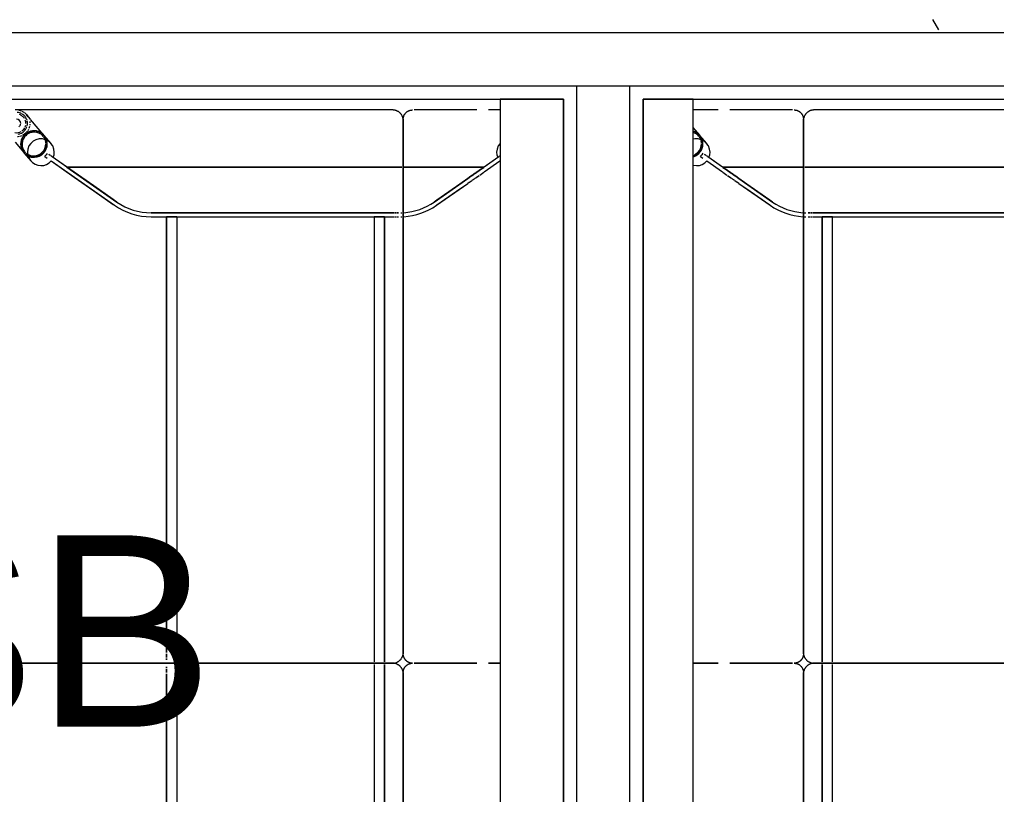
# Model space of a CAD drawing. Header units: inches. Extents: x -2349 to 1043, y -456 to 2193.
# Drawn here: x 628.75 to 674.63, y -85.33 to -48.91 of the extents above; entities that cross this region are included whole.
import ezdxf

# ---------------------------------------------------------------- set-up
doc = ezdxf.new("R2010")
doc.units = ezdxf.units.IN
doc.header["$MEASUREMENT"] = 0
for name, color, linetype, lineweight in [('A-ANNO-NOTE', 131, 'Continuous', 30), ('A-WALL', 113, 'Continuous', 13), ('A-WALL-PATT', 111, 'Continuous', 13), ('I-FURN', 30, 'Continuous', 9), ('I-WALL', 2, 'Continuous', 13)]:
    doc.layers.add(name, color=color, linetype=linetype, lineweight=lineweight)
doc.styles.add('Swis721 Lt BT', font='swissl.ttf', dxfattribs={"height": 9})
pattern_1 = [(0, (0, 0), (30.72, 7.68), [1.267, -21.773, 1.267, -21.773, -122.88]), (0, (0, 0), (30.72, 7.68), [-46.08, 1.267, -44.813, 1.267, -21.773, -53.76]), (0, (0, 0), (30.72, 7.68), [-115.2, 1.267, -14.093, 1.267, -37.133]), (120, (11.52, 3.84), (-22.011075, 22.7643), [1.267, -21.773, 1.267, -21.773, -122.88]), (120, (11.52, 3.84), (-22.011075, 22.7643), [-46.08, 1.267, -44.813, 1.267, -21.773, -53.76]), (120, (11.52, 3.84), (-22.011075, 22.7643), [-115.2, 1.267, -14.093, 1.267, -37.133]), (240, (15.36, 19.2), (-8.708925, -30.4443), [1.267, -21.773, 1.267, -21.773, -122.88]), (240, (15.36, 19.2), (-8.708925, -30.4443), [-46.08, 1.267, -44.813, 1.267, -21.773, -53.76]), (240, (15.36, 19.2), (-8.708925, -30.4443), [-115.2, 1.267, -14.093, 1.267, -37.133])]

# ---------------------------------------------------------------- blocks, each defined once
blk = doc.blocks.new('Walls 4 - Walls 3-7962883-7TH FLOOR POWER _ SIGNAL')
at = {"layer": 'A-WALL'}
for p, q in [((654.292, -52.664), (651.324, -52.664)), ((651.324, -52.664), (651.324, -115.752)), ((654.292, -115.752), (654.292, -52.664)), ((658.042, -52.664), (658.042, -115.752)), ((660.385, -52.664), (658.042, -52.664)), ((660.385, -115.752), (660.385, -52.664))]:
    blk.add_line(p, q, dxfattribs=at)
blk = doc.blocks.new('HighTower_Tombolo_2SeatSofa - HT3620-V61-7TH FLOOR POWER _ SIGNAL')
at = {"layer": 'I-FURN'}
for p, q in [((-26, 9.803), (-26, 9.247)), ((-23.847, 9.803), (-23.806, 9.745)), ((-23.846, 9.803), (-23.806, 9.745)), ((-23.798, 9.733), (-23.763, 9.684)), ((-23.798, 9.733), (-23.317, 9.047)), ((-23.763, 9.684), (-23.317, 9.047)), ((-23.089, 9.048), (-23.603, 9.781)), ((-23.089, 9.048), (-23.603, 9.781)), ((0, 9.803), (0, 9.247)), ((0, 9.247), (0, 9.803)), ((-23.317, 9.026), (-23.317, 8.835)), ((-23.317, 8.835), (-23.317, 9.026)), ((-23.317, 8.816), (-23.317, 8.645)), ((-23.317, 8.645), (-23.317, 8.816)), ((-23.17, 8.836), (-23.303, 9.026)), ((-23.303, 9.026), (-23.17, 8.836)), ((-23.037, 8.647), (-23.156, 8.816)), ((-23.156, 8.816), (-23.046, 8.659)), ((-22.942, 8.838), (-23.074, 9.026)), ((-22.942, 8.838), (-23.074, 9.026)), ((-22.81, 8.649), (-22.927, 8.816)), ((-22.817, 8.659), (-22.927, 8.816)), ((-26, 8.7), (-26, 5.756)), ((-23.317, 8.628), (-23.317, 8.484)), ((-23.317, 8.484), (-23.317, 8.628)), ((-23.317, 8.47), (-23.317, 8.361)), ((-23.317, 8.361), (-23.317, 8.47)), ((-23.317, 8.35), (-23.317, 8.281)), ((-23.317, 8.281), (-23.317, 8.35)), ((-23.317, 8.275), (-23.317, 5.274)), ((-23.317, 5.274), (-23.317, 8.275)), ((-22.925, 8.486), (-23.024, 8.628)), ((-23.024, 8.628), (-22.925, 8.487)), ((-22.914, 8.47), (-22.839, 8.364)), ((-22.839, 8.363), (-22.913, 8.47)), ((-22.83, 8.351), (-22.783, 8.284)), ((-22.782, 8.283), (-22.829, 8.35)), ((-22.697, 8.488), (-22.795, 8.628)), ((-22.697, 8.488), (-22.795, 8.628)), ((-21.674, 6.7), (-22.777, 8.275)), ((-22.611, 8.365), (-22.685, 8.47)), ((-22.61, 8.364), (-22.684, 8.47)), ((-22.554, 8.284), (-22.601, 8.351)), ((-22.554, 8.284), (-22.601, 8.35)), ((-21.521, 6.808), (-22.548, 8.275)), ((0, 8.7), (0, 5.756)), ((0, 5.756), (0, 8.7)), ((-21.764, 6.828), (-21.674, 6.7)), ((-21.521, 6.808), (-21.535, 6.828)), ((-25.562, 5.248), (-0.437, 5.248)), ((-0.5, 5.248), (-25.5, 5.248)), ((-23.317, 5.189), (-23.317, 5.126)), ((-23.317, 5.126), (-23.317, 5.189)), ((-23.317, 5.119), (-23.317, 5.037)), ((-23.317, 5.037), (-23.317, 5.119)), ((0.438, 5.248), (25.562, 5.248)), ((25.5, 5.248), (0.5, 5.248)), ((-26, 4.748), (-26, -12.987)), ((-23.317, 5.029), (-23.317, 4.933)), ((-23.317, 4.933), (-23.317, 5.029)), ((-23.317, 4.923), (-23.317, 4.82)), ((-23.317, 4.82), (-23.317, 4.923)), ((-23.317, 4.81), (-23.317, -10.552)), ((-23.317, -10.552), (-23.317, 4.81)), ((-21.166, 5.029), (-21.166, 4.942)), ((-21.166, 4.942), (-21.166, 5.029)), ((-21.166, 4.923), (-21.166, 4.83)), ((-21.166, 4.83), (-21.166, 4.923)), ((-21.166, 4.81), (-21.166, -6.592)), ((-21.166, -6.592), (-21.166, 4.81)), ((-20.978, 4.942), (-20.978, 5.029)), ((-20.978, 4.942), (-20.978, 5.029)), ((-20.978, 4.831), (-20.978, 4.923)), ((-20.978, 4.831), (-20.978, 4.923)), ((-20.978, -6.592), (-20.978, 4.81)), ((-20.978, 4.375), (-20.978, 4.81)), ((0, 4.748), (0, -12.987)), ((0, -12.987), (0, 4.748)), ((-20.978, 3.875), (-20.978, 4.375)), ((-20.978, 4.375), (-20.978, 3.875)), ((-20.978, 3.875), (-20.978, 4.375)), ((-0.5, 4.375), (-20.978, 4.375)), ((-20.978, 4.375), (-0.5, 4.375)), ((-0.437, 4.375), (-0.498, 4.375)), ((-0.498, 4.375), (-0.437, 4.375)), ((-0.324, 4.375), (-0.435, 4.375)), ((-0.435, 4.375), (-0.324, 4.375)), ((-0.219, 4.375), (-0.322, 4.375)), ((-0.322, 4.375), (-0.219, 4.375)), ((-0.128, 4.375), (-0.217, 4.375)), ((-0.217, 4.375), (-0.128, 4.375)), ((-0.059, 4.375), (-0.127, 4.375)), ((-0.127, 4.375), (-0.059, 4.375)), ((0.127, 4.375), (0.059, 4.375)), ((0.059, 4.375), (0.127, 4.375)), ((0.217, 4.375), (0.128, 4.375)), ((0.128, 4.375), (0.217, 4.375)), ((0.322, 4.375), (0.219, 4.375)), ((0.219, 4.375), (0.322, 4.375)), ((0.435, 4.375), (0.324, 4.375)), ((0.324, 4.375), (0.435, 4.375)), ((0.498, 4.375), (0.438, 4.375)), ((0.438, 4.375), (0.498, 4.375)), ((20.978, 4.375), (0.5, 4.375)), ((0.5, 4.375), (20.978, 4.375)), ((-20.978, -5.379), (-20.978, 3.875)), ((-20.978, 3.875), (-0.5, 3.875)), ((-20.978, 3.875), (-0.5, 3.875)), ((-0.497, 3.875), (-0.437, 3.875)), ((-0.497, 3.875), (-0.437, 3.875)), ((-0.432, 3.875), (-0.324, 3.875)), ((-0.432, 3.875), (-0.324, 3.875)), ((-0.319, 3.875), (-0.219, 3.875)), ((-0.319, 3.875), (-0.219, 3.875)), ((-0.214, 3.875), (-0.128, 3.875)), ((-0.214, 3.875), (-0.128, 3.875)), ((-0.125, 3.875), (-0.059, 3.875)), ((-0.125, 3.875), (-0.059, 3.875)), ((0.059, 3.875), (0.125, 3.875)), ((0.059, 3.875), (0.125, 3.875)), ((0.128, 3.875), (0.214, 3.875)), ((0.128, 3.875), (0.214, 3.875)), ((0.219, 3.875), (0.319, 3.875)), ((0.219, 3.875), (0.319, 3.875)), ((0.324, 3.875), (0.432, 3.875)), ((0.324, 3.875), (0.432, 3.875)), ((0.438, 3.875), (0.497, 3.875)), ((0.438, 3.875), (0.497, 3.875)), ((0.5, 3.875), (20.978, 3.875)), ((0.5, 3.875), (20.978, 3.875)), ((-20.978, -5.879), (-20.978, -5.379)), ((-20.978, -5.879), (-20.978, -5.379)), ((-20.978, -5.379), (-20.978, -5.879)), ((-20.978, -5.379), (-0.5, -5.379)), ((-20.978, -5.379), (-0.5, -5.379)), ((-0.437, -5.379), (-0.168, -5.379)), ((-0.437, -5.379), (-0.168, -5.379)), ((0.168, -5.379), (0.438, -5.379)), ((0.168, -5.379), (0.438, -5.379)), ((0.5, -5.379), (20.978, -5.379)), ((0.5, -5.379), (20.978, -5.379)), ((-20.978, -6.592), (-20.978, -5.879)), ((-0.5, -5.879), (-20.978, -5.879)), ((-20.978, -5.879), (-0.5, -5.879)), ((-0.262, -5.879), (-0.437, -5.879)), ((-0.437, -5.879), (-0.262, -5.879)), ((-0.165, -5.879), (-0.219, -5.879)), ((-0.219, -5.879), (-0.165, -5.879)), ((0.219, -5.879), (0.165, -5.879)), ((0.165, -5.879), (0.219, -5.879)), ((0.438, -5.879), (0.262, -5.879)), ((0.262, -5.879), (0.438, -5.879)), ((20.978, -5.879), (0.5, -5.879)), ((0.5, -5.879), (20.978, -5.879)), ((-23.317, -10.552), (-21.674, -8.205)), ((-21.674, -8.205), (-21.791, -8.372)), ((-23.603, -11.286), (-21.521, -8.313)), ((-21.562, -8.372), (-21.521, -8.313)), ((-23.073, -10.203), (-23.798, -11.238)), ((-23.317, -10.552), (-23.763, -11.188)), ((-23.603, -11.286), (-22.845, -10.203)), ((-24.418, -11.292), (-24.798, -11.615)), ((-23.863, -11.331), (-23.916, -11.406)), ((-23.863, -11.331), (-23.915, -11.406)), ((-23.806, -11.249), (-23.847, -11.308)), ((-23.806, -11.25), (-23.847, -11.308)), ((-23.763, -11.188), (-23.798, -11.238)), ((-24.812, -11.626), (-25.559, -12.259)), ((-24.762, -11.658), (-24.775, -11.67)), ((-23.816, -11.591), (-23.741, -11.484)), ((-23.816, -11.591), (-23.741, -11.484)), ((-25.681, -12.362), (-25.773, -12.441)), ((-25.771, -12.439), (-25.682, -12.376)), ((-25.569, -12.267), (-25.676, -12.358)), ((-25.459, -12.296), (-25.394, -12.289)), ((-25.336, -12.289), (-25.279, -12.294)), ((-25.219, -12.304), (-25.135, -12.33)), ((-25.076, -12.356), (-25.018, -12.39)), ((-23.991, -12.568), (-23.61, -12.246)), ((-25.989, -12.808), (-25.959, -12.703)), ((-25.944, -12.668), (-25.889, -12.568)), ((-25.874, -12.547), (-25.788, -12.453)), ((-25.788, -12.453), (-25.773, -12.441)), ((-25.008, -12.396), (-24.951, -12.44)), ((-24.925, -12.465), (-24.852, -12.551)), ((-24.85, -12.552), (-24.799, -12.641)), ((-24.78, -12.685), (-24.759, -12.749)), ((-24.485, -12.987), (-24.004, -12.58)), ((-24.041, -12.536), (-24.027, -12.525))]:
    blk.add_line(p, q, dxfattribs=at)
at = {"layer": 'I-FURN', "flags": 128}
for points in [[(-24.432, 9.8), (-24.307, 9.712), (-24.165, 9.656), (-24.014, 9.635)], [(-24.014, 9.635), (-23.886, 9.647), (-23.763, 9.684)], [(-22.777, 8.275), (-22.407, 7.746), (-21.764, 6.828)], [(-21.535, 6.828), (-22.178, 7.746), (-22.548, 8.275)], [(-25.998, 5.645), (-25.999, 5.663), (-26, 5.68), (-26, 5.685)], [(-25.78, 5.305), (-25.795, 5.314), (-25.81, 5.324), (-25.824, 5.334), (-25.838, 5.345), (-25.851, 5.356), (-25.864, 5.368), (-25.876, 5.38), (-25.888, 5.393), (-25.9, 5.406), (-25.911, 5.42), (-25.921, 5.434), (-25.931, 5.449), (-25.94, 5.464), (-25.948, 5.479), (-25.956, 5.494), (-25.964, 5.51), (-25.97, 5.527), (-25.976, 5.543), (-25.982, 5.56), (-25.986, 5.577), (-25.99, 5.594), (-25.994, 5.611), (-25.996, 5.628), (-25.998, 5.645)], [(-0.001, 5.65), (-0.003, 5.633), (-0.006, 5.615), (-0.009, 5.598), (-0.013, 5.581), (-0.017, 5.564), (-0.022, 5.547), (-0.028, 5.531), (-0.035, 5.515), (-0.042, 5.499), (-0.049, 5.483), (-0.058, 5.468), (-0.067, 5.453), (-0.076, 5.438), (-0.087, 5.424), (-0.097, 5.41), (-0.109, 5.397), (-0.12, 5.384), (-0.133, 5.371), (-0.145, 5.359), (-0.159, 5.348), (-0.172, 5.337), (-0.187, 5.327), (-0.201, 5.317), (-0.216, 5.308)], [(0, 5.685), (0, 5.668), (-0.001, 5.65)], [(0.002, 5.645), (0.001, 5.663), (0, 5.68), (0, 5.685)], [(0.22, 5.305), (0.205, 5.314), (0.19, 5.324), (0.176, 5.334), (0.162, 5.345), (0.149, 5.356), (0.136, 5.368), (0.124, 5.38), (0.112, 5.393), (0.1, 5.406), (0.089, 5.42), (0.079, 5.434), (0.069, 5.449), (0.06, 5.464), (0.052, 5.479), (0.044, 5.494), (0.036, 5.51), (0.03, 5.527), (0.024, 5.543), (0.018, 5.56), (0.014, 5.577), (0.01, 5.594), (0.006, 5.611), (0.004, 5.628), (0.002, 5.645)], [(-25.5, 5.248), (-25.52, 5.247), (-25.54, 5.246), (-25.56, 5.244), (-25.58, 5.241), (-25.599, 5.238), (-25.619, 5.233), (-25.638, 5.228), (-25.657, 5.222), (-25.676, 5.216), (-25.695, 5.208), (-25.713, 5.2), (-25.731, 5.191), (-25.748, 5.182), (-25.766, 5.171), (-25.782, 5.16), (-25.799, 5.149), (-25.814, 5.136), (-25.83, 5.124), (-25.844, 5.11), (-25.859, 5.096), (-25.872, 5.081), (-25.885, 5.066), (-25.898, 5.051), (-25.91, 5.034), (-25.921, 5.018), (-25.931, 5.001), (-25.941, 4.983), (-25.95, 4.965), (-25.958, 4.947), (-25.966, 4.929), (-25.973, 4.91), (-25.979, 4.891), (-25.984, 4.872), (-25.989, 4.852), (-25.993, 4.833), (-25.996, 4.813), (-25.998, 4.793), (-25.999, 4.773), (-26, 4.753), (-26, 4.748)], [(-25.749, 5.289), (-25.765, 5.297), (-25.78, 5.305)], [(-25.562, 5.248), (-25.58, 5.248), (-25.597, 5.249), (-25.615, 5.251), (-25.632, 5.253), (-25.649, 5.256), (-25.666, 5.26), (-25.683, 5.265), (-25.7, 5.27), (-25.717, 5.276), (-25.733, 5.282), (-25.749, 5.289)], [(0, 4.748), (0, 4.768), (-0.002, 4.788), (-0.004, 4.807), (-0.006, 4.827), (-0.01, 4.847), (-0.014, 4.866), (-0.019, 4.886), (-0.025, 4.905), (-0.032, 4.924), (-0.039, 4.942), (-0.048, 4.961), (-0.057, 4.978), (-0.066, 4.996), (-0.076, 5.013), (-0.087, 5.03), (-0.099, 5.046), (-0.111, 5.062), (-0.124, 5.077), (-0.138, 5.092), (-0.152, 5.106), (-0.166, 5.12), (-0.181, 5.133), (-0.197, 5.145), (-0.213, 5.157), (-0.23, 5.168), (-0.247, 5.179), (-0.264, 5.189), (-0.282, 5.198), (-0.3, 5.206), (-0.319, 5.214), (-0.338, 5.22), (-0.357, 5.227), (-0.376, 5.232), (-0.395, 5.237), (-0.415, 5.24), (-0.435, 5.243), (-0.455, 5.246), (-0.475, 5.247), (-0.495, 5.248), (-0.5, 5.248)], [(-0.247, 5.291), (-0.263, 5.284), (-0.279, 5.277), (-0.295, 5.271), (-0.312, 5.266), (-0.329, 5.261), (-0.346, 5.257), (-0.363, 5.254), (-0.38, 5.251), (-0.398, 5.249), (-0.415, 5.248), (-0.433, 5.248), (-0.437, 5.248)], [(-0.216, 5.308), (-0.231, 5.299), (-0.247, 5.291)], [(0.5, 5.248), (0.48, 5.247), (0.46, 5.246), (0.44, 5.244), (0.42, 5.241), (0.401, 5.238), (0.381, 5.233), (0.362, 5.228), (0.343, 5.222), (0.324, 5.216), (0.305, 5.208), (0.287, 5.2), (0.269, 5.191), (0.252, 5.182), (0.234, 5.171), (0.218, 5.16), (0.201, 5.149), (0.186, 5.136), (0.17, 5.124), (0.156, 5.11), (0.141, 5.096), (0.128, 5.081), (0.115, 5.066), (0.102, 5.051), (0.09, 5.034), (0.079, 5.018), (0.069, 5.001), (0.059, 4.983), (0.05, 4.965), (0.042, 4.947), (0.034, 4.929), (0.027, 4.91), (0.021, 4.891), (0.016, 4.872), (0.011, 4.852), (0.007, 4.833), (0.004, 4.813), (0.002, 4.793), (0.001, 4.773), (0, 4.753), (0, 4.748)], [(0.251, 5.289), (0.235, 5.297), (0.22, 5.305)], [(0.438, 5.248), (0.42, 5.248), (0.403, 5.249), (0.385, 5.251), (0.368, 5.253), (0.351, 5.256), (0.334, 5.26), (0.317, 5.265), (0.3, 5.27), (0.283, 5.276), (0.267, 5.282), (0.251, 5.289)], [(-21.791, -8.372), (-22.434, -9.29), (-23.073, -10.203)], [(-22.845, -10.203), (-22.205, -9.29), (-21.562, -8.372)], [(-24.014, -11.14), (-24.165, -11.161), (-24.307, -11.217), (-24.432, -11.305), (-24.533, -11.42), (-24.604, -11.555), (-24.64, -11.703), (-24.64, -11.855), (-24.604, -12.001), (-24.533, -12.134), (-24.432, -12.246), (-24.307, -12.331), (-24.165, -12.382), (-24.014, -12.398)], [(-23.763, -11.188), (-23.886, -11.151), (-24.014, -11.14)], [(-24.014, -12.398), (-23.876, -12.381), (-23.744, -12.334), (-23.626, -12.259), (-23.526, -12.161), (-23.45, -12.043), (-23.402, -11.912), (-23.383, -11.775), (-23.396, -11.637), (-23.438, -11.505), (-23.508, -11.386), (-23.603, -11.286)], [(-23.962, -11.472), (-23.886, -11.529), (-23.82, -11.597)], [(-24.754, -12.771), (-24.743, -12.832), (-24.74, -12.876)]]:
    blk.add_lwpolyline(points, dxfattribs=at)
at = {"layer": 'I-FURN'}
for centre, radius, start, end in [((-23.978, 5.087), 2.813, 3.9431, 35), ((-23.978, 5.087), 2.812, 3.9431, 35), ((-23.978, 5.087), 3, 3.7055, 35), ((-23.978, 5.087), 3, 3.7055, 35), ((-23.978, 5.087), 2.812, 0.913, 2.0922), ((-23.978, 5.087), 2.812, 0.913, 2.0922), ((-23.978, 5.087), 3, 0.866, 1.9614), ((-23.978, 5.087), 3, 0.866, 1.9614), ((-23.978, -6.592), 2.812, 325, 0), ((-23.978, -6.592), 2.812, 325, 360), ((-23.978, -6.592), 3, 325, 360), ((-23.978, -6.592), 3, 325, 360), ((-25.37, -12.914), 0.511, 152.2465, 176.3679), ((-25.37, -12.914), 0.511, 152.2465, 176.3679), ((-25.37, -12.914), 0.511, 128.6473, 149.2594), ((-25.37, -12.914), 0.511, 128.6473, 149.2594), ((-25.37, -12.914), 0.437, 139.1346, 160.5537), ((-25.37, -12.914), 0.437, 121.2766, 138.58), ((-25.37, -12.914), 0.511, 114.6262, 128.1211), ((-25.37, -12.914), 0.511, 114.6262, 128.1211), ((-25.37, -12.914), 0.511, 106.2446, 113.661), ((-25.37, -12.914), 0.511, 106.2446, 113.661), ((-25.37, -12.914), 0.193, 90, 179.504), ((-25.37, -12.914), 0.193, 90, 179.504), ((-25.37, -12.914), 0.437, 90, 110.7015), ((-25.37, -12.914), 0.511, 90, 102.2827), ((-25.37, -12.914), 0.511, 90, 102.2827), ((-25.37, -12.914), 0.511, 78.2162, 88.3128), ((-25.37, -12.914), 0.511, 78.2162, 88.3128), ((-25.37, -12.914), 0.193, 36.5863, 80.7202), ((-25.37, -12.914), 0.193, 36.5863, 80.7202), ((-25.37, -12.914), 0.437, 67.4193, 78.8401), ((-25.37, -12.914), 0.511, 62.3118, 73.4372), ((-25.37, -12.914), 0.511, 62.3118, 73.4372), ((-25.37, -12.914), 0.437, 35.7087, 61.5568), ((-25.37, -12.914), 0.511, 46.662, 58.581), ((-25.37, -12.914), 0.511, 46.662, 58.581), ((-25.37, -12.914), 0.511, 34.5235, 45), ((-25.37, -12.914), 0.511, 34.5235, 45), ((-25.37, -12.914), 0.437, 349.897, 30), ((-25.37, -12.914), 0.511, 21.5585, 32.1803), ((-25.37, -12.914), 0.511, 21.5585, 32.1803), ((-25.37, -12.914), 0.511, 8.099, 18.1111), ((-25.37, -12.914), 0.511, 8.099, 18.1111)]:
    blk.add_arc(centre, radius, start, end, dxfattribs=at)
for centre, major_axis, start_param, end_param in [((-24.394, -12.092), (-0.404, 0.477), 5.588023, 5.700731), ((-24.394, -12.092), (-0.404, 0.477), 4.051019, 5.588023), ((-24.408, -12.103), (-0.404, 0.477), 0.090235, 2.44643), ((-24.394, -12.092), (-0.404, 0.477), 0.090235, 2.44643), ((-24.394, -12.092), (-0.367, 0.433), 0.264324, 1.010535), ((-24.408, -12.103), (-0.367, 0.433), 0.517918, 0.687167), ((-24.408, -12.103), (-0.367, 0.433), 0.270242, 0.434154), ((-24.408, -12.103), (-0.367, 0.433), 0.090235, 0.222842), ((-24.408, -12.103), (-0.404, 0.477), 0, 0.090235), ((-24.394, -12.092), (-0.367, 0.433), 0, 0.207906), ((-24.394, -12.092), (-0.404, 0.477), 0, 0.090235), ((-24.408, -12.103), (-0.367, 0.433), 0, 0.090235), ((-24.408, -12.103), (-0.404, 0.477), 6.091394, 6.257788), ((-24.394, -12.092), (-0.404, 0.477), 6.096499, 6.256052), ((-24.408, -12.103), (-0.367, 0.433), 6.113818, 6.211479), ((-24.394, -12.092), (-0.367, 0.433), 6.119663, 6.223064), ((-24.408, -12.103), (-0.404, 0.477), 5.690751, 6.026227), ((-24.408, -12.103), (-0.367, 0.433), 5.974583, 6.075406), ((-24.394, -12.092), (-0.367, 0.433), 6.000775, 6.087056), ((-24.394, -12.092), (-0.404, 0.477), 5.719363, 6.034483), ((-24.394, -12.092), (-0.367, 0.433), 5.675654, 5.918363), ((-24.408, -12.103), (-0.367, 0.433), 5.641549, 5.828369), ((-24.408, -12.103), (-0.404, 0.477), 5.588023, 5.670686), ((-24.408, -12.103), (-0.404, 0.477), 3.833549, 5.588023), ((-24.394, -12.092), (-0.367, 0.433), 4.869388, 5.588023), ((-24.408, -12.103), (-0.367, 0.433), 4.802624, 5.560779), ((-24.408, -12.103), (-0.367, 0.433), 4.039949, 4.799428), ((-24.394, -12.092), (-0.367, 0.433), 3.880006, 4.742771), ((-24.408, -12.103), (-0.367, 0.433), 0.773658, 1.014484), ((-24.408, -12.103), (-0.367, 0.433), 1.035683, 1.233484), ((-24.394, -12.092), (-0.367, 0.433), 1.042109, 1.230969), ((-24.408, -12.103), (-0.367, 0.433), 1.256514, 1.653191), ((-24.394, -12.092), (-0.367, 0.433), 1.26527, 1.644591), ((-24.408, -12.103), (-0.367, 0.433), 3.313079, 3.593879), ((-24.394, -12.092), (-0.367, 0.433), 3.308113, 3.557259), ((-24.408, -12.103), (-0.367, 0.433), 3.616405, 3.864506), ((-24.394, -12.092), (-0.367, 0.433), 3.577245, 3.827682), ((-24.408, -12.103), (-0.404, 0.477), 3.559542, 3.798281), ((-24.408, -12.103), (-0.367, 0.433), 3.919401, 4.017226), ((-24.394, -12.092), (-0.404, 0.477), 3.523956, 3.764818), ((-24.394, -12.092), (-0.404, 0.477), 3.797749, 4.017226), ((-24.408, -12.103), (-0.367, 0.433), 1.67822, 1.875352), ((-24.394, -12.092), (-0.367, 0.433), 1.681159, 1.869986), ((-24.408, -12.103), (-0.367, 0.433), 1.902386, 2.098027), ((-24.394, -12.092), (-0.367, 0.433), 1.908875, 2.095558), ((-24.408, -12.103), (-0.367, 0.433), 2.123016, 2.318999), ((-24.394, -12.092), (-0.367, 0.433), 2.131505, 2.31868), ((-24.408, -12.103), (-0.367, 0.433), 2.337824, 2.44643), ((-24.394, -12.092), (-0.367, 0.433), 2.34576, 2.44643), ((-24.408, -12.103), (-0.367, 0.433), 2.44643, 3.062685), ((-24.408, -12.103), (-0.404, 0.477), 2.44643, 3.141593), ((-24.394, -12.092), (-0.367, 0.433), 2.44643, 3.061988), ((-24.394, -12.092), (-0.404, 0.477), 2.44643, 3.231828), ((-24.408, -12.103), (-0.367, 0.433), 3.141593, 3.231828), ((-24.394, -12.092), (-0.367, 0.433), 3.141593, 3.231828), ((-24.408, -12.103), (-0.404, 0.477), 3.141593, 3.231828), ((-24.394, -12.092), (-0.404, 0.477), 3.231828, 3.31821), ((-24.408, -12.103), (-0.404, 0.477), 3.377346, 3.468571), ((-24.394, -12.092), (-0.404, 0.477), 3.37177, 3.467777)]:
    blk.add_ellipse(centre, major_axis=major_axis, ratio=0.984702, start_param=start_param, end_param=end_param, dxfattribs=at)
blk = doc.blocks.new('HighTower_Tombolo_2SeatSofa - HT3620-V64-7TH FLOOR POWER _ SIGNAL')
at = {"layer": 'I-FURN'}
for p, q in [((-26, 12.987), (-26, -4.748)), ((0, 12.987), (0, -4.748)), ((0, -4.748), (0, 12.987)), ((-23.317, 10.552), (-23.317, -4.81)), ((-23.317, -4.81), (-23.317, 10.552)), ((-21.166, -4.81), (-21.166, 6.592)), ((-21.166, 6.592), (-21.166, -4.81)), ((-20.978, -4.81), (-20.978, 6.592)), ((-20.978, -3.875), (-20.978, 5.379)), ((-20.978, -4.375), (-20.978, -3.875)), ((-20.978, -4.375), (-20.978, -3.875)), ((-20.978, -3.875), (-20.978, -4.375)), ((-0.5, -3.875), (-20.978, -3.875)), ((-0.5, -3.875), (-20.978, -3.875)), ((-0.437, -3.875), (-0.497, -3.875)), ((-0.437, -3.875), (-0.497, -3.875)), ((-0.324, -3.875), (-0.432, -3.875)), ((-0.324, -3.875), (-0.432, -3.875)), ((-0.219, -3.875), (-0.319, -3.875)), ((-0.219, -3.875), (-0.319, -3.875)), ((-0.128, -3.875), (-0.214, -3.875)), ((-0.128, -3.875), (-0.214, -3.875)), ((-0.059, -3.875), (-0.125, -3.875)), ((-0.059, -3.875), (-0.125, -3.875)), ((0.125, -3.875), (0.059, -3.875)), ((0.125, -3.875), (0.059, -3.875)), ((0.214, -3.875), (0.128, -3.875)), ((0.214, -3.875), (0.128, -3.875)), ((0.319, -3.875), (0.219, -3.875)), ((0.319, -3.875), (0.219, -3.875)), ((0.432, -3.875), (0.324, -3.875)), ((0.432, -3.875), (0.324, -3.875)), ((0.497, -3.875), (0.438, -3.875)), ((0.497, -3.875), (0.438, -3.875)), ((20.978, -3.875), (0.5, -3.875)), ((20.978, -3.875), (0.5, -3.875)), ((-20.978, -4.375), (-0.5, -4.375)), ((-0.5, -4.375), (-20.978, -4.375)), ((-20.978, -4.81), (-20.978, -4.385)), ((-0.498, -4.375), (-0.437, -4.375)), ((-0.437, -4.375), (-0.498, -4.375)), ((-0.435, -4.375), (-0.324, -4.375)), ((-0.324, -4.375), (-0.435, -4.375)), ((-0.322, -4.375), (-0.219, -4.375)), ((-0.219, -4.375), (-0.322, -4.375)), ((-0.217, -4.375), (-0.128, -4.375)), ((-0.128, -4.375), (-0.217, -4.375)), ((-0.127, -4.375), (-0.059, -4.375)), ((-0.059, -4.375), (-0.127, -4.375)), ((0.059, -4.375), (0.127, -4.375)), ((0.127, -4.375), (0.059, -4.375)), ((0.128, -4.375), (0.217, -4.375)), ((0.217, -4.375), (0.128, -4.375)), ((0.219, -4.375), (0.322, -4.375)), ((0.322, -4.375), (0.219, -4.375)), ((0.324, -4.375), (0.435, -4.375)), ((0.435, -4.375), (0.324, -4.375)), ((0.438, -4.375), (0.498, -4.375)), ((0.498, -4.375), (0.438, -4.375)), ((0.5, -4.375), (20.978, -4.375)), ((20.978, -4.375), (0.5, -4.375)), ((-23.317, -4.82), (-23.317, -4.923)), ((-23.317, -4.923), (-23.317, -4.82)), ((-23.317, -4.933), (-23.317, -5.029)), ((-23.317, -5.029), (-23.317, -4.933)), ((-23.317, -5.037), (-23.317, -5.119)), ((-23.317, -5.119), (-23.317, -5.037)), ((-21.166, -4.923), (-21.166, -4.83)), ((-21.166, -4.83), (-21.166, -4.923)), ((-21.166, -5.029), (-21.166, -4.942)), ((-21.166, -4.942), (-21.166, -5.029)), ((-20.978, -4.923), (-20.978, -4.831)), ((-20.978, -4.923), (-20.978, -4.831)), ((-20.978, -5.029), (-20.978, -4.942)), ((-20.978, -5.029), (-20.978, -4.942)), ((-0.437, -5.248), (-25.562, -5.248)), ((-25.5, -5.248), (-0.5, -5.248)), ((-23.317, -5.126), (-23.317, -5.189)), ((-23.317, -5.189), (-23.317, -5.126)), ((-23.317, -5.274), (-23.317, -8.275)), ((-23.317, -8.275), (-23.317, -5.274)), ((25.562, -5.248), (0.438, -5.248)), ((0.5, -5.248), (25.5, -5.248)), ((-26, -5.756), (-26, -8.7)), ((0, -5.756), (0, -8.7)), ((0, -8.7), (0, -5.756)), ((-22.777, -8.275), (-21.674, -6.7)), ((-22.548, -8.275), (-21.521, -6.808)), ((-21.674, -6.7), (-21.764, -6.828)), ((-21.535, -6.828), (-21.521, -6.808)), ((-23.317, -8.281), (-23.317, -8.35)), ((-23.317, -8.35), (-23.317, -8.281)), ((-23.317, -8.361), (-23.317, -8.47)), ((-23.317, -8.47), (-23.317, -8.361)), ((-23.317, -8.484), (-23.317, -8.628)), ((-23.317, -8.628), (-23.317, -8.484)), ((-23.317, -8.645), (-23.317, -8.816)), ((-23.317, -8.816), (-23.317, -8.645)), ((-23.156, -8.816), (-23.037, -8.647)), ((-23.046, -8.659), (-23.156, -8.816)), ((-23.024, -8.628), (-22.925, -8.486)), ((-22.925, -8.487), (-23.024, -8.628)), ((-22.927, -8.816), (-22.81, -8.649)), ((-22.927, -8.816), (-22.817, -8.659)), ((-22.839, -8.364), (-22.914, -8.47)), ((-22.913, -8.47), (-22.839, -8.363)), ((-22.783, -8.284), (-22.83, -8.351)), ((-22.829, -8.35), (-22.782, -8.283)), ((-22.795, -8.628), (-22.697, -8.488)), ((-22.795, -8.628), (-22.697, -8.488)), ((-22.685, -8.47), (-22.611, -8.365)), ((-22.684, -8.47), (-22.61, -8.364)), ((-22.601, -8.35), (-22.554, -8.284)), ((-22.601, -8.351), (-22.554, -8.284)), ((-23.317, -9.047), (-23.798, -9.733)), ((-23.317, -9.047), (-23.763, -9.684)), ((-23.603, -9.781), (-23.089, -9.048)), ((-23.603, -9.781), (-23.089, -9.048)), ((-23.317, -8.835), (-23.317, -9.026)), ((-23.317, -9.026), (-23.317, -8.835)), ((-23.17, -8.836), (-23.303, -9.026)), ((-23.303, -9.026), (-23.17, -8.836)), ((-23.074, -9.026), (-22.942, -8.838)), ((-23.074, -9.026), (-22.942, -8.838)), ((-26, -9.247), (-26, -10.428)), ((0, -9.247), (0, -10.428)), ((0, -10.428), (0, -9.247)), ((-24.418, -9.788), (-24.798, -10.11)), ((-23.963, -9.968), (-23.887, -10.025)), ((-23.863, -9.826), (-23.916, -9.901)), ((-23.863, -9.826), (-23.915, -9.901)), ((-23.887, -10.025), (-23.821, -10.093)), ((-23.806, -9.745), (-23.847, -9.803)), ((-23.806, -9.745), (-23.847, -9.803)), ((-23.816, -10.086), (-23.741, -9.979)), ((-23.816, -10.086), (-23.741, -9.979)), ((-23.763, -9.684), (-23.798, -9.733)), ((-24.812, -10.121), (-25.174, -10.428)), ((-24.762, -10.153), (-24.775, -10.165))]:
    blk.add_line(p, q, dxfattribs=at)
at = {"layer": 'I-FURN', "flags": 128}
for points in [[(-26, -4.748), (-26, -4.768), (-25.998, -4.788), (-25.996, -4.807), (-25.994, -4.827), (-25.99, -4.847), (-25.986, -4.866), (-25.981, -4.886), (-25.975, -4.905), (-25.968, -4.924), (-25.961, -4.942), (-25.952, -4.961), (-25.943, -4.978), (-25.934, -4.996), (-25.924, -5.013), (-25.913, -5.03), (-25.901, -5.046), (-25.889, -5.062), (-25.876, -5.077), (-25.862, -5.092), (-25.848, -5.106), (-25.834, -5.12), (-25.819, -5.133), (-25.803, -5.145), (-25.787, -5.157), (-25.77, -5.168), (-25.753, -5.179), (-25.736, -5.189), (-25.718, -5.198), (-25.7, -5.206), (-25.681, -5.214), (-25.662, -5.22), (-25.643, -5.227), (-25.624, -5.232), (-25.605, -5.237), (-25.585, -5.24), (-25.565, -5.243), (-25.545, -5.246), (-25.525, -5.247), (-25.505, -5.248), (-25.5, -5.248)], [(-0.5, -5.248), (-0.48, -5.247), (-0.46, -5.246), (-0.44, -5.244), (-0.42, -5.241), (-0.401, -5.238), (-0.381, -5.233), (-0.362, -5.228), (-0.343, -5.222), (-0.324, -5.216), (-0.305, -5.208), (-0.287, -5.2), (-0.269, -5.191), (-0.252, -5.182), (-0.234, -5.171), (-0.218, -5.16), (-0.201, -5.149), (-0.186, -5.136), (-0.17, -5.124), (-0.156, -5.11), (-0.141, -5.096), (-0.128, -5.081), (-0.115, -5.066), (-0.102, -5.051), (-0.09, -5.034), (-0.079, -5.018), (-0.069, -5.001), (-0.059, -4.983), (-0.05, -4.965), (-0.042, -4.947), (-0.034, -4.929), (-0.027, -4.91), (-0.021, -4.891), (-0.016, -4.872), (-0.011, -4.852), (-0.007, -4.833), (-0.004, -4.813), (-0.002, -4.793), (-0.001, -4.773), (0, -4.753), (0, -4.748)], [(0, -4.748), (0, -4.768), (0.002, -4.788), (0.004, -4.807), (0.006, -4.827), (0.01, -4.847), (0.014, -4.866), (0.019, -4.886), (0.025, -4.905), (0.032, -4.924), (0.039, -4.942), (0.048, -4.961), (0.057, -4.978), (0.066, -4.996), (0.076, -5.013), (0.087, -5.03), (0.099, -5.046), (0.111, -5.062), (0.124, -5.077), (0.138, -5.092), (0.152, -5.106), (0.166, -5.12), (0.181, -5.133), (0.197, -5.145), (0.213, -5.157), (0.23, -5.168), (0.247, -5.179), (0.264, -5.189), (0.282, -5.198), (0.3, -5.206), (0.319, -5.214), (0.338, -5.22), (0.357, -5.227), (0.376, -5.232), (0.395, -5.237), (0.415, -5.24), (0.435, -5.243), (0.455, -5.246), (0.475, -5.247), (0.495, -5.248), (0.5, -5.248)], [(-25.999, -5.65), (-25.997, -5.633), (-25.994, -5.615), (-25.991, -5.598), (-25.987, -5.581), (-25.983, -5.564), (-25.978, -5.547), (-25.972, -5.531), (-25.965, -5.515), (-25.958, -5.499), (-25.951, -5.483), (-25.942, -5.468), (-25.933, -5.453), (-25.924, -5.438), (-25.913, -5.424), (-25.903, -5.41), (-25.891, -5.397), (-25.88, -5.384), (-25.867, -5.371), (-25.855, -5.359), (-25.841, -5.348), (-25.828, -5.337), (-25.813, -5.327), (-25.799, -5.317), (-25.784, -5.308)], [(-25.784, -5.308), (-25.769, -5.299), (-25.753, -5.291)], [(-25.753, -5.291), (-25.737, -5.284), (-25.721, -5.277), (-25.705, -5.271), (-25.688, -5.266), (-25.671, -5.261), (-25.654, -5.257), (-25.637, -5.254), (-25.62, -5.251), (-25.602, -5.249), (-25.585, -5.248), (-25.567, -5.248), (-25.562, -5.248)], [(-0.437, -5.248), (-0.42, -5.248), (-0.403, -5.249), (-0.385, -5.251), (-0.368, -5.253), (-0.351, -5.256), (-0.334, -5.26), (-0.317, -5.265), (-0.3, -5.27), (-0.283, -5.276), (-0.267, -5.282), (-0.251, -5.289)], [(-0.251, -5.289), (-0.235, -5.297), (-0.22, -5.305)], [(-0.22, -5.305), (-0.205, -5.314), (-0.19, -5.324), (-0.176, -5.334), (-0.162, -5.345), (-0.149, -5.356), (-0.136, -5.368), (-0.124, -5.38), (-0.112, -5.393), (-0.1, -5.406), (-0.089, -5.42), (-0.079, -5.434), (-0.069, -5.449), (-0.06, -5.464), (-0.052, -5.479), (-0.044, -5.494), (-0.036, -5.51), (-0.03, -5.527), (-0.024, -5.543), (-0.018, -5.56), (-0.014, -5.577), (-0.01, -5.594), (-0.006, -5.611), (-0.004, -5.628), (-0.002, -5.645)], [(0.001, -5.65), (0.003, -5.633), (0.006, -5.615), (0.009, -5.598), (0.013, -5.581), (0.017, -5.564), (0.022, -5.547), (0.028, -5.531), (0.035, -5.515), (0.042, -5.499), (0.049, -5.483), (0.058, -5.468), (0.067, -5.453), (0.076, -5.438), (0.087, -5.424), (0.097, -5.41), (0.109, -5.397), (0.12, -5.384), (0.133, -5.371), (0.145, -5.359), (0.159, -5.348), (0.172, -5.337), (0.187, -5.327), (0.201, -5.317), (0.216, -5.308)], [(0.216, -5.308), (0.231, -5.299), (0.247, -5.291)], [(0.247, -5.291), (0.263, -5.284), (0.279, -5.277), (0.295, -5.271), (0.312, -5.266), (0.329, -5.261), (0.346, -5.257), (0.363, -5.254), (0.38, -5.251), (0.398, -5.249), (0.415, -5.248), (0.433, -5.248), (0.438, -5.248)], [(-26, -5.685), (-26, -5.668), (-25.999, -5.65)], [(-0.002, -5.645), (-0.001, -5.663), (0, -5.68), (0, -5.685)], [(0, -5.685), (0, -5.668), (0.001, -5.65)], [(-21.764, -6.828), (-22.407, -7.746), (-22.777, -8.275)], [(-22.548, -8.275), (-22.178, -7.746), (-21.535, -6.828)], [(-24.014, -9.635), (-24.165, -9.656), (-24.307, -9.712), (-24.432, -9.8), (-24.533, -9.915), (-24.604, -10.05), (-24.64, -10.198), (-24.64, -10.35), (-24.625, -10.429)], [(-23.763, -9.684), (-23.886, -9.647), (-24.014, -9.635)], [(-23.402, -10.407), (-23.383, -10.27), (-23.396, -10.132), (-23.438, -10), (-23.508, -9.881), (-23.603, -9.781)]]:
    blk.add_lwpolyline(points, dxfattribs=at)
at = {"layer": 'I-FURN'}
for radius, start, end in [(2.813, 325, 356.0569), (2.812, 325, 356.0569), (3, 325, 356.2945), (3, 325, 356.2945), (2.812, 357.9078, 359.087), (2.812, 357.9078, 359.087), (3, 358.0386, 359.134), (3, 358.0386, 359.134)]:
    blk.add_arc((-23.978, -5.087), radius, start, end, dxfattribs=at)
for centre, major_axis, start_param, end_param in [((-24.408, -10.598), (-0.404, 0.477), 6.091339, 6.261382), ((-24.394, -10.587), (-0.404, 0.477), 6.096554, 6.252487), ((-24.408, -10.598), (-0.367, 0.433), 5.977791, 6.076568), ((-24.408, -10.598), (-0.404, 0.477), 5.689411, 6.025247), ((-24.394, -10.587), (-0.404, 0.477), 5.7211, 6.035484), ((-24.394, -10.587), (-0.367, 0.433), 5.997378, 6.085869), ((-24.394, -10.587), (-0.367, 0.433), 5.67451, 5.913819), ((-24.408, -10.598), (-0.367, 0.433), 5.642257, 5.803271), ((-24.394, -10.587), (-0.404, 0.477), 5.588023, 5.702296), ((-24.408, -10.598), (-0.404, 0.477), 5.588023, 5.669554), ((-24.408, -10.598), (-0.404, 0.477), 4.322168, 5.588023), ((-24.394, -10.587), (-0.404, 0.477), 4.301519, 5.588023), ((-24.394, -10.587), (-0.367, 0.433), 4.869388, 5.588023), ((-24.408, -10.598), (-0.367, 0.433), 4.802624, 5.560779), ((-24.408, -10.598), (-0.404, 0.477), 0.090235, 0.570692), ((-24.394, -10.587), (-0.404, 0.477), 0.090235, 0.591341), ((-24.394, -10.587), (-0.367, 0.433), 0.264324, 0.518014), ((-24.408, -10.598), (-0.367, 0.433), 0.270242, 0.434154), ((-24.408, -10.598), (-0.367, 0.433), 0.090235, 0.222842), ((-24.408, -10.598), (-0.404, 0.477), 0, 0.090235), ((-24.394, -10.587), (-0.367, 0.433), 0, 0.207906), ((-24.394, -10.587), (-0.404, 0.477), 0, 0.090235), ((-24.408, -10.598), (-0.367, 0.433), 0, 0.090235), ((-24.408, -10.598), (-0.367, 0.433), 6.113897, 6.212877), ((-24.394, -10.587), (-0.367, 0.433), 6.119583, 6.221643), ((-24.408, -10.598), (-0.367, 0.433), 4.431723, 4.799428), ((-24.394, -10.587), (-0.367, 0.433), 4.330071, 4.742771)]:
    blk.add_ellipse(centre, major_axis=major_axis, ratio=0.984702, start_param=start_param, end_param=end_param, dxfattribs=at)

msp = doc.modelspace()

# ---------------------------------------------------------------- hatches: boundary and pattern name
at = {"layer": 'A-WALL-PATT', "lineweight": 9}
h = msp.add_hatch(dxfattribs=at)
h.set_pattern_fill('FP_1', color=256, style=0, pattern_type=2)
h.set_pattern_definition(pattern_1)
h.paths.add_polyline_path([(914.917, -49.539), (914.917, -48.914), (843.329, -48.914), (843.329, -49.539), (914.292, -49.539)], flags=0)
h.paths.add_polyline_path([(814.373, -49.539), (840.829, -49.539), (840.829, -48.914), (572.417, -48.914), (572.417, -49.539), (788.644, -49.539)], flags=0)
h = msp.add_hatch(dxfattribs=at)
h.set_pattern_fill('FP_1', color=256, style=0, pattern_type=2)
h.set_pattern_definition(pattern_1)
h.paths.add_polyline_path([(865.833, -52.039), (914.292, -52.02), (914.292, -49.539), (569.292, -49.539), (569.292, -52.039), (859.401, -52.039)], flags=0)
h = msp.add_hatch(dxfattribs=at)
h.set_pattern_fill('FP_1', color=256, style=0, pattern_type=2)
h.set_pattern_definition(pattern_1)
h.paths.add_polyline_path([(911.792, -52.664), (911.792, -52.039), (828.667, -52.039), (828.667, -52.664), (911.167, -52.664)], flags=0)
h.paths.add_polyline_path([(825.542, -52.664), (826.167, -52.664), (826.167, -52.039), (743.042, -52.039), (743.042, -52.664), (824.022, -52.664)], flags=0)
h.paths.add_polyline_path([(732.398, -52.664), (740.542, -52.664), (740.542, -52.039), (657.417, -52.039), (657.417, -52.664), (731.878, -52.664)], flags=0)
h.paths.add_polyline_path([(654.292, -52.664), (654.917, -52.664), (654.917, -52.039), (571.792, -52.039), (571.792, -52.664), (653.563, -52.664)], flags=0)
h = msp.add_hatch(dxfattribs=at)
h.set_pattern_fill('FP_1', color=256, style=0, pattern_type=2)
h.set_pattern_definition(pattern_1)
h.paths.add_polyline_path([(658.042, -115.752), (658.042, -52.664), (657.417, -52.664), (657.417, -115.752)], flags=0)

# ---------------------------------------------------------------- linework, layer by layer
at = {"layer": 'A-WALL'}
for p, q in [((840.829, -49.539), (572.417, -49.539)), ((911.792, -52.039), (571.792, -52.039)), ((654.917, -115.752), (654.917, -52.039)), ((657.417, -115.752), (657.417, -52.039))]:
    msp.add_line(p, q, dxfattribs=at)
at = {"layer": 'I-WALL'}
for p, q in [((572.417, -52.664), (654.292, -52.664)), ((654.292, -52.664), (654.292, -115.752)), ((658.042, -52.664), (739.917, -52.664)), ((658.042, -115.752), (658.042, -52.664))]:
    msp.add_line(p, q, dxfattribs=at)

# ---------------------------------------------------------------- block references
at = {"layer": 'A-WALL', "lineweight": 9}
msp.add_blockref('Walls 4 - Walls 3-7962883-7TH FLOOR POWER _ SIGNAL', (0, 0), dxfattribs=at)
at = {"layer": 'I-FURN'}
for name, p, rotation in [('HighTower_Tombolo_2SeatSofa - HT3620-V61-7TH FLOOR POWER _ SIGNAL', (641.521, -79.164), 269.9999999999998), ('HighTower_Tombolo_2SeatSofa - HT3620-V64-7TH FLOOR POWER _ SIGNAL', (670.813, -79.164), 270.0000000000002)]:
    msp.add_blockref(name, p, dxfattribs=dict(at, rotation=rotation))

# ---------------------------------------------------------------- texts
at = {"layer": 'A-ANNO-NOTE', "lineweight": 9, "insert": (590.089, -73.152), "char_height": 9, "width": 55.146, "attachment_point": 1, "style": 'Swis721 Lt BT'}
msp.add_mtext('36" USB', dxfattribs=at)

doc.saveas('drawing.dxf')
